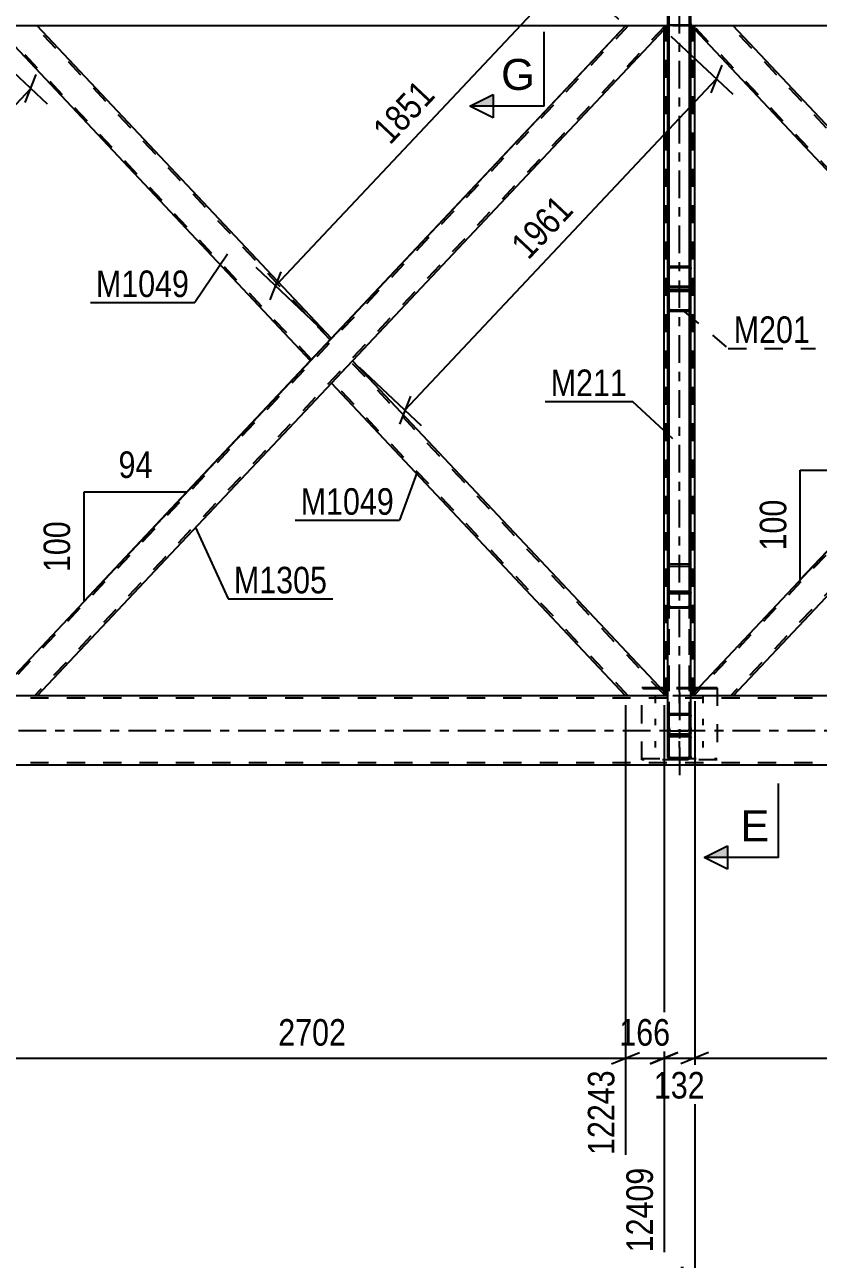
# Model space of a CAD drawing. Header units: millimetres. Extents: x -97 to 744, y -335 to 259.
# Drawn here: x 193.8 to 279.4, y -136.8 to -3.6 of the extents above; entities that cross this region are included whole.
import ezdxf

# ---------------------------------------------------------------- set-up
doc = ezdxf.new("R2010")
doc.units = ezdxf.units.MM
doc.linetypes.add('DXK_LINE_DOT2', pattern=[3.9198, 1.9599, -1.9599])
doc.linetypes.add('DXK_LINE_DOT3', pattern=[5.9187, 2.979, -0.9799, 0.9799, -0.9799])
doc.styles.add('Arial', font='ARIAL.TTF', dxfattribs={"height": 0.2})
doc.styles.add('Arial Narrow', font='ARIALN.TTF', dxfattribs={"height": 0.2})

# ---------------------------------------------------------------- blocks, each defined once
blk = doc.blocks.new('Part-761646924-1899 - 1692')
at = {"color": 7, "linetype": 'DXK_LINE_DOT2'}
for p, q in [((266.03, -3.75), (262.73, -3.75)), ((262.73, -4.16), (262.73, -3.75)), ((262.93, -76), (262.93, -3.75)), ((265.83, -76), (265.83, -3.75)), ((266.03, -4.16), (266.03, -3.75)), ((262.73, -76), (262.73, -75.59)), ((266.03, -76), (266.03, -75.59)), ((266.03, -76), (262.73, -76))]:
    blk.add_line(p, q, dxfattribs=at)
at = {"color": 2, "linetype": 'Continuous'}
for p, q in [((262.73, -75.59), (262.73, -4.16)), ((266.03, -75.59), (266.03, -4.16))]:
    blk.add_line(p, q, dxfattribs=at)
blk = doc.blocks.new('Part-761646924-1835 - 1692')
at = {"color": 7, "linetype": 'DXK_LINE_DOT2'}
for p, q in [((260.32, -82.9), (260.32, -75.13)), ((262.3, -75.13), (260.32, -75.13)), ((262.42, -75.27), (260.32, -75.27)), ((266.03, -75.13), (262.73, -75.13)), ((266.03, -75.27), (262.73, -75.27)), ((268.44, -75.27), (266.33, -75.27)), ((268.44, -75.13), (266.46, -75.13)), ((268.44, -75.13), (268.44, -82.9)), ((260.32, -82.76), (268.44, -82.76)), ((268.44, -82.9), (260.32, -82.9))]:
    blk.add_line(p, q, dxfattribs=at)
at = {"color": 2, "linetype": 'Continuous'}
for p, q in [((262.73, -75.13), (262.3, -75.13)), ((262.73, -75.27), (262.42, -75.27)), ((266.46, -75.13), (266.03, -75.13)), ((266.33, -75.27), (266.03, -75.27))]:
    blk.add_line(p, q, dxfattribs=at)
blk = doc.blocks.new('Part-761646924-1723 - 1692')
at = {"color": 7, "linetype": 'DXK_LINE_DOT2'}
for p, q in [((258.86, -3.75), (191.03, -75.88)), ((262.73, -3.87), (194.89, -76)), ((262.73, -3.75), (258.58, -3.75)), ((226.88, -37.47), (224.61, -39.87)), ((229.14, -39.87), (226.88, -42.28)), ((195.17, -76), (191.03, -76))]:
    blk.add_line(p, q, dxfattribs=at)
at = {"color": 2, "linetype": 'Continuous'}
for p, q in [((258.58, -3.75), (226.88, -37.47)), ((262.73, -4.16), (262.73, -3.75)), ((262.73, -4.16), (229.14, -39.87)), ((224.61, -39.87), (191.03, -75.59)), ((226.88, -42.28), (195.17, -76)), ((191.03, -76), (191.03, -75.59))]:
    blk.add_line(p, q, dxfattribs=at)
blk = doc.blocks.new('Part-761646924-1810 - 1692')
at = {"color": 7, "linetype": 'DXK_LINE_DOT2'}
for p, q in [((349.28, -76.25), (-47.5, -76.25)), ((265.63, -76), (263.13, -76)), ((349.28, -83.25), (-47.5, -83.25))]:
    blk.add_line(p, q, dxfattribs=at)
at = {"color": 2, "linetype": 'Continuous'}
for p, q in [((263.13, -76), (115.63, -76)), ((340.88, -76), (265.63, -76)), ((349.28, -83.5), (-47.5, -83.5))]:
    blk.add_line(p, q, dxfattribs=at)
at = {"color": 7, "linetype": 'DXK_LINE_DOT3'}
blk.add_line((-49.5, -79.75), (349.28, -79.75), dxfattribs=at)
blk = doc.blocks.new('Part-761646924-1754 - 1692')
at = {"color": 7, "linetype": 'DXK_LINE_DOT2'}
for p, q in [((263.32, 0.07), (263.43, 0.11)), ((263.43, 0.11), (265.33, 0.11)), ((265.33, 0.11), (265.45, 0.07)), ((263.13, -0.4), (263.15, -0.2)), ((263.13, -64.88), (263.13, -0.4)), ((263.29, -0.3), (263.28, -0.4)), ((263.28, -64.88), (263.28, -0.4)), ((263.43, -0.14), (263.37, -0.16)), ((263.43, -0.14), (265.33, -0.14)), ((265.39, -0.16), (265.33, -0.14)), ((265.48, -0.4), (265.47, -0.3)), ((265.48, -64.88), (265.48, -0.4)), ((265.61, -0.2), (265.63, -0.4)), ((265.63, -64.88), (265.63, -0.4)), ((263.13, -3.51), (263.15, -3.6)), ((263.15, -3.6), (263.15, -3.61)), ((263.22, -3.66), (263.15, -3.61)), ((263.32, -3.7), (263.22, -3.66)), ((263.29, -3.56), (263.28, -3.51)), ((263.29, -3.56), (263.33, -3.6)), ((263.43, -3.71), (263.32, -3.7)), ((263.33, -3.6), (263.37, -3.62)), ((263.37, -3.62), (263.43, -3.63)), ((263.43, -3.63), (265.33, -3.63)), ((265.33, -3.71), (263.43, -3.71)), ((265.33, -3.63), (265.39, -3.62)), ((265.45, -3.7), (265.33, -3.71)), ((265.39, -3.62), (265.44, -3.61)), ((265.44, -3.61), (265.47, -3.56)), ((265.54, -3.66), (265.45, -3.7)), ((265.47, -3.56), (265.48, -3.51)), ((265.61, -3.61), (265.54, -3.66)), ((265.63, -3.51), (265.61, -3.6)), ((265.61, -3.6), (265.61, -3.61)), ((263.15, -62.09), (263.13, -62.28)), ((263.28, -62.28), (263.29, -62.18)), ((263.43, -61.77), (263.32, -61.81)), ((263.37, -62.04), (263.43, -62.03)), ((263.43, -61.77), (265.33, -61.77)), ((263.43, -62.03), (265.33, -62.03)), ((265.45, -61.81), (265.33, -61.77)), ((265.33, -62.03), (265.39, -62.04)), ((265.47, -62.18), (265.48, -62.28)), ((265.63, -62.28), (265.61, -62.09)), ((263.28, -64.72), (263.13, -64.72)), ((263.13, -64.88), (263.15, -64.92)), ((263.15, -64.92), (263.22, -64.95)), ((263.22, -64.95), (263.32, -64.98)), ((263.29, -64.9), (263.28, -64.88)), ((263.33, -64.92), (263.29, -64.9)), ((263.32, -64.98), (263.43, -64.98)), ((263.37, -64.93), (263.33, -64.92)), ((263.43, -64.93), (263.37, -64.93)), ((263.43, -64.93), (265.33, -64.93)), ((263.43, -64.98), (265.33, -64.98)), ((265.39, -64.93), (265.33, -64.93)), ((265.33, -64.98), (265.45, -64.98)), ((265.44, -64.92), (265.39, -64.93)), ((265.47, -64.9), (265.44, -64.92)), ((265.45, -64.98), (265.54, -64.95)), ((265.48, -64.88), (265.47, -64.9)), ((265.48, -64.72), (265.63, -64.72)), ((265.54, -64.95), (265.61, -64.92)), ((265.61, -64.92), (265.63, -64.88))]:
    blk.add_line(p, q, dxfattribs=at)
for centre, radius, start, end in [((263.62, -0.29), 0.47, 129.6384, 169.4395), ((265.15, -0.29), 0.47, 10.5605, 50.3616), ((263.52, -0.34), 0.235, 129.6384, 169.4395), ((265.24, -0.34), 0.235, 10.5605, 50.3616), ((263.62, -62.17), 0.47, 129.6384, 169.4395), ((263.52, -62.23), 0.235, 129.6384, 169.4395), ((265.24, -62.23), 0.235, 10.5605, 50.3616), ((265.15, -62.17), 0.47, 10.5605, 50.3616)]:
    blk.add_arc(centre, radius, start, end, dxfattribs=at)
blk = doc.blocks.new('Part-761646924-1764 - 1692')
at = {"color": 2, "linetype": 'Continuous'}
for p, q in [((226.88, -42.28), (229.14, -39.87)), ((229.14, -39.87), (262.73, -75.59)), ((258.58, -76), (226.88, -42.28)), ((262.73, -75.59), (262.73, -76))]:
    blk.add_line(p, q, dxfattribs=at)
at = {"color": 7, "linetype": 'DXK_LINE_DOT2'}
for p, q in [((262.73, -75.88), (229, -40.02)), ((227.01, -42.14), (227.02, -42.13)), ((258.86, -76), (227.01, -42.14)), ((262.73, -76), (258.58, -76))]:
    blk.add_line(p, q, dxfattribs=at)
blk = doc.blocks.new('Part-761646924-1778 - 1692')
at = {"color": 7, "linetype": 'DXK_LINE_DOT3'}
blk.add_line((264.38, -75.66), (264.38, -84.91), dxfattribs=at)
at = {"color": 7, "linetype": 'DXK_LINE_DOT2'}
for p, q in [((263.13, -78.19), (263.15, -78.08)), ((263.13, -82.5), (263.13, -78.19)), ((263.15, -78.08), (263.22, -77.99)), ((263.22, -77.99), (263.32, -77.93)), ((263.29, -78.14), (263.28, -78.19)), ((263.28, -82.5), (263.28, -78.19)), ((263.33, -78.09), (263.29, -78.14)), ((263.32, -77.93), (263.43, -77.91)), ((263.37, -78.06), (263.33, -78.09)), ((263.43, -78.05), (263.37, -78.06)), ((263.43, -77.91), (265.33, -77.91)), ((263.43, -78.05), (265.33, -78.05)), ((265.33, -77.91), (265.45, -77.93)), ((265.39, -78.06), (265.33, -78.05)), ((265.44, -78.09), (265.39, -78.06)), ((265.47, -78.14), (265.44, -78.09)), ((265.45, -77.93), (265.54, -77.99)), ((265.48, -78.19), (265.47, -78.14)), ((265.48, -82.5), (265.48, -78.19)), ((265.54, -77.99), (265.61, -78.08)), ((265.61, -78.08), (265.63, -78.19)), ((265.63, -82.5), (265.63, -78.19)), ((263.15, -80.08), (263.13, -79.98)), ((263.15, -80.36), (263.13, -80.48)), ((263.22, -80.18), (263.15, -80.08)), ((263.32, -80.24), (263.22, -80.18)), ((263.28, -79.98), (263.29, -80.03)), ((263.28, -80.48), (263.29, -80.42)), ((263.29, -80.03), (263.33, -80.08)), ((263.29, -80.42), (263.33, -80.37)), ((263.43, -80.16), (263.32, -80.19)), ((263.43, -80.26), (263.32, -80.24)), ((263.33, -80.08), (263.37, -80.11)), ((263.33, -80.37), (263.37, -80.33)), ((263.37, -80.11), (263.43, -80.12)), ((263.37, -80.33), (263.43, -80.32)), ((263.43, -80.12), (265.33, -80.12)), ((263.43, -80.16), (265.33, -80.16)), ((263.43, -80.26), (265.33, -80.26)), ((263.43, -80.32), (265.33, -80.32)), ((265.33, -80.12), (265.39, -80.11)), ((265.45, -80.19), (265.33, -80.16)), ((265.45, -80.24), (265.33, -80.26)), ((265.33, -80.32), (265.39, -80.33)), ((265.39, -80.11), (265.44, -80.08)), ((265.39, -80.33), (265.44, -80.37)), ((265.44, -80.08), (265.47, -80.03)), ((265.44, -80.37), (265.47, -80.42)), ((265.54, -80.18), (265.45, -80.24)), ((265.47, -80.03), (265.48, -79.98)), ((265.47, -80.42), (265.48, -80.48)), ((265.61, -80.08), (265.54, -80.18)), ((265.63, -79.98), (265.61, -80.08)), ((265.63, -80.48), (265.61, -80.36)), ((263.13, -82.5), (263.15, -82.63)), ((263.29, -82.56), (263.28, -82.5)), ((265.48, -82.5), (265.47, -82.56)), ((265.61, -82.63), (265.63, -82.5)), ((263.33, -82.62), (263.29, -82.56)), ((263.32, -82.8), (263.43, -82.82)), ((263.37, -82.65), (263.33, -82.62)), ((263.43, -82.66), (263.37, -82.65)), ((263.43, -82.66), (265.33, -82.66)), ((263.43, -82.82), (265.33, -82.82)), ((265.39, -82.65), (265.33, -82.66)), ((265.33, -82.82), (265.45, -82.8)), ((265.44, -82.62), (265.39, -82.65)), ((265.47, -82.56), (265.44, -82.62))]:
    blk.add_line(p, q, dxfattribs=at)
for centre, start, end in [((263.44, -80.47), 114.32, 159.2417), ((265.32, -80.47), 20.7583, 65.68), ((263.44, -82.52), 200.7583, 245.68), ((265.32, -82.52), 294.32, 339.2417)]:
    blk.add_arc(centre, 0.31, start, end, dxfattribs=at)
blk = doc.blocks.new('Part-761646924-1795 - 1692')
at = {"color": 2, "linetype": 'Continuous'}
for p, q in [((263.13, -3.75), (115.63, -3.75)), ((340.88, -3.75), (265.63, -3.75))]:
    blk.add_line(p, q, dxfattribs=at)
at = {"color": 7, "linetype": 'DXK_LINE_DOT2'}
blk.add_line((265.63, -3.75), (263.13, -3.75), dxfattribs=at)
blk = doc.blocks.new('Part-761646924-1930 - 1692')
at = {"color": 7, "linetype": 'DXK_LINE_DOT2'}
for p, q in [((333.86, -3.75), (266.03, -75.88)), ((337.73, -3.87), (269.89, -76)), ((337.73, -3.75), (333.58, -3.75)), ((301.88, -37.47), (299.61, -39.87)), ((304.14, -39.87), (301.88, -42.28)), ((270.17, -76), (266.03, -76))]:
    blk.add_line(p, q, dxfattribs=at)
at = {"color": 2, "linetype": 'Continuous'}
for p, q in [((333.58, -3.75), (301.88, -37.47)), ((337.73, -4.16), (337.73, -3.75)), ((337.73, -4.16), (304.14, -39.87)), ((299.61, -39.87), (266.03, -75.59)), ((301.88, -42.28), (270.17, -76)), ((266.03, -76), (266.03, -75.59))]:
    blk.add_line(p, q, dxfattribs=at)
blk = doc.blocks.new('Part-761646924-1894 - 1692')
at = {"color": 7, "linetype": 'DXK_LINE_DOT3'}
blk.add_line((264.38, -75.61), (264.38, 28.19), dxfattribs=at)
at = {"color": 2, "linetype": 'Continuous'}
for p, q in [((263.13, 19.52), (263.15, 19.68)), ((263.13, -66.29), (263.13, 19.52)), ((263.15, 19.68), (263.22, 19.82)), ((263.22, 19.82), (263.32, 19.91)), ((263.32, 19.91), (263.43, 19.94)), ((263.43, 19.94), (265.33, 19.94)), ((265.33, 19.94), (265.45, 19.91)), ((265.45, 19.91), (265.54, 19.82)), ((265.54, 19.82), (265.61, 19.68)), ((265.61, 19.68), (265.63, 19.52)), ((265.63, -66.29), (265.63, 19.52)), ((263.15, -66.37), (263.13, -66.29)), ((263.22, -66.44), (263.15, -66.37)), ((263.32, -66.49), (263.22, -66.44)), ((263.43, -66.51), (263.32, -66.49)), ((263.43, -66.51), (265.33, -66.51)), ((265.45, -66.49), (265.33, -66.51)), ((265.54, -66.44), (265.45, -66.49)), ((265.61, -66.37), (265.54, -66.44)), ((265.63, -66.29), (265.61, -66.37))]:
    blk.add_line(p, q, dxfattribs=at)
at = {"color": 7, "linetype": 'DXK_LINE_DOT2'}
for p, q in [((263.29, 19.6), (263.28, 19.52)), ((263.28, -66.29), (263.28, 19.52)), ((263.33, 19.67), (263.29, 19.6)), ((263.37, 19.72), (263.33, 19.67)), ((263.43, 19.73), (263.37, 19.72)), ((263.43, 19.73), (265.33, 19.73)), ((265.39, 19.72), (265.33, 19.73)), ((265.44, 19.67), (265.39, 19.72)), ((265.47, 19.6), (265.44, 19.67)), ((265.48, 19.52), (265.47, 19.6)), ((265.48, -66.29), (265.48, 19.52)), ((263.15, 16.7), (263.13, 16.86)), ((263.22, 16.56), (263.15, 16.7)), ((263.32, 16.47), (263.22, 16.56)), ((263.29, 16.78), (263.28, 16.86)), ((263.32, 16.73), (263.29, 16.78)), ((263.33, 16.71), (263.32, 16.73)), ((263.43, 16.44), (263.32, 16.47)), ((263.33, 16.71), (263.37, 16.66)), ((263.37, 16.66), (263.43, 16.65)), ((263.43, 16.65), (265.33, 16.65)), ((263.43, 16.44), (265.33, 16.44)), ((265.33, 16.65), (265.39, 16.66)), ((265.45, 16.47), (265.33, 16.44)), ((265.39, 16.66), (265.44, 16.71)), ((265.44, 16.71), (265.45, 16.73)), ((265.45, 16.73), (265.47, 16.78)), ((265.54, 16.56), (265.45, 16.47)), ((265.47, 16.78), (265.48, 16.86)), ((265.61, 16.7), (265.54, 16.56)), ((265.63, 16.86), (265.61, 16.7)), ((263.13, -64.94), (263.15, -64.86)), ((263.15, -64.86), (263.22, -64.79)), ((263.22, -64.79), (263.32, -64.74)), ((263.29, -64.9), (263.28, -64.94)), ((263.33, -64.86), (263.29, -64.9)), ((263.32, -64.74), (263.43, -64.72)), ((263.37, -64.84), (263.33, -64.86)), ((263.43, -64.83), (263.37, -64.84)), ((263.43, -64.72), (265.33, -64.72)), ((263.43, -64.83), (265.33, -64.83)), ((265.33, -64.72), (265.45, -64.74)), ((265.39, -64.84), (265.33, -64.83)), ((265.44, -64.86), (265.39, -64.84)), ((265.47, -64.9), (265.44, -64.86)), ((265.45, -64.74), (265.54, -64.79)), ((265.48, -64.94), (265.47, -64.9)), ((265.54, -64.79), (265.61, -64.86)), ((265.61, -64.86), (265.63, -64.94)), ((263.28, -66.29), (263.29, -66.33)), ((263.29, -66.33), (263.33, -66.37)), ((263.33, -66.37), (263.37, -66.39)), ((263.37, -66.39), (263.43, -66.4)), ((263.43, -66.4), (265.33, -66.4)), ((265.33, -66.4), (265.39, -66.39)), ((265.39, -66.39), (265.44, -66.37)), ((265.44, -66.37), (265.47, -66.33)), ((265.47, -66.33), (265.48, -66.29))]:
    blk.add_line(p, q, dxfattribs=at)
blk = doc.blocks.new('Part-761646924-1935 - 1692')
at = {"color": 2, "linetype": 'Continuous'}
for p, q in [((266.03, -4.16), (266.03, -3.75)), ((301.88, -37.47), (270.17, -3.75)), ((299.61, -39.87), (266.03, -4.16)), ((301.6, -37.76), (299.61, -39.87)), ((301.88, -37.47), (301.6, -37.76))]:
    blk.add_line(p, q, dxfattribs=at)
at = {"color": 7, "linetype": 'DXK_LINE_DOT2'}
for p, q in [((270.17, -3.75), (266.03, -3.75)), ((299.75, -39.73), (266.03, -3.87)), ((301.74, -37.61), (269.89, -3.75)), ((299.75, -39.73), (299.76, -39.72))]:
    blk.add_line(p, q, dxfattribs=at)
blk = doc.blocks.new('Part-761646924-1940 - 1692')
at = {"color": 2, "linetype": 'Continuous'}
for p, q in [((191.03, -4.16), (191.03, -3.75)), ((226.88, -37.47), (195.17, -3.75)), ((224.61, -39.87), (191.03, -4.16)), ((226.6, -37.76), (224.61, -39.87)), ((226.88, -37.47), (226.6, -37.76))]:
    blk.add_line(p, q, dxfattribs=at)
at = {"color": 7, "linetype": 'DXK_LINE_DOT2'}
for p, q in [((195.17, -3.75), (191.03, -3.75)), ((224.75, -39.73), (191.03, -3.87)), ((226.74, -37.61), (194.89, -3.75)), ((224.75, -39.73), (224.76, -39.72))]:
    blk.add_line(p, q, dxfattribs=at)
blk = doc.blocks.new('Part-761646924-1961 - 1692')
at = {"color": 7, "linetype": 'DXK_LINE_DOT2'}
for p, q in [((263.15, -64.86), (263.13, -64.94)), ((263.13, -66.29), (263.13, -64.94)), ((263.22, -64.79), (263.15, -64.86)), ((263.32, -64.74), (263.22, -64.79)), ((263.28, -64.94), (263.29, -64.9)), ((263.28, -82.55), (263.28, -64.94)), ((263.29, -64.9), (263.33, -64.86)), ((263.43, -64.72), (263.32, -64.74)), ((263.33, -64.86), (263.37, -64.84)), ((263.37, -64.84), (263.43, -64.83)), ((263.43, -64.72), (265.33, -64.72)), ((263.43, -64.83), (265.33, -64.83)), ((265.45, -64.74), (265.33, -64.72)), ((265.33, -64.83), (265.39, -64.84)), ((265.39, -64.84), (265.44, -64.86)), ((265.44, -64.86), (265.47, -64.9)), ((265.54, -64.79), (265.45, -64.74)), ((265.47, -64.9), (265.48, -64.94)), ((265.48, -82.55), (265.48, -64.94)), ((265.61, -64.86), (265.54, -64.79)), ((265.63, -64.94), (265.61, -64.86)), ((265.63, -66.29), (265.63, -64.94)), ((263.29, -66.33), (263.28, -66.29)), ((263.32, -66.36), (263.29, -66.33)), ((263.33, -66.37), (263.32, -66.36)), ((263.37, -66.39), (263.33, -66.37)), ((263.43, -66.4), (263.37, -66.39)), ((263.43, -66.4), (265.33, -66.4)), ((265.39, -66.39), (265.33, -66.4)), ((265.44, -66.37), (265.39, -66.39)), ((265.44, -66.37), (265.45, -66.36)), ((265.45, -66.36), (265.47, -66.33)), ((265.47, -66.33), (265.48, -66.29)), ((263.13, -80.54), (263.15, -80.42)), ((263.29, -80.48), (263.28, -80.54)), ((263.33, -80.43), (263.29, -80.48)), ((263.32, -80.25), (263.43, -80.23)), ((263.37, -80.4), (263.33, -80.43)), ((263.43, -80.38), (263.37, -80.4)), ((263.43, -80.23), (265.33, -80.23)), ((263.43, -80.38), (265.33, -80.38)), ((265.33, -80.23), (265.45, -80.25)), ((265.39, -80.4), (265.33, -80.38)), ((265.44, -80.43), (265.39, -80.4)), ((265.47, -80.48), (265.44, -80.43)), ((265.48, -80.54), (265.47, -80.48)), ((265.61, -80.42), (265.63, -80.54)), ((263.28, -82.55), (263.29, -82.61)), ((265.47, -82.61), (265.48, -82.55)), ((263.29, -82.61), (263.33, -82.67)), ((263.33, -82.67), (263.37, -82.7)), ((263.37, -82.7), (263.43, -82.71)), ((263.43, -82.71), (265.33, -82.71)), ((265.33, -82.71), (265.39, -82.7)), ((265.39, -82.7), (265.44, -82.67)), ((265.44, -82.67), (265.47, -82.61))]:
    blk.add_line(p, q, dxfattribs=at)
at = {"color": 2, "linetype": 'Continuous'}
for p, q in [((263.13, -82.55), (263.13, -66.29)), ((263.13, -66.29), (263.15, -66.37)), ((263.15, -66.37), (263.22, -66.44)), ((263.22, -66.44), (263.32, -66.49)), ((263.32, -66.49), (263.43, -66.51)), ((263.43, -66.51), (265.33, -66.51)), ((265.33, -66.51), (265.45, -66.49)), ((265.45, -66.49), (265.54, -66.44)), ((265.54, -66.44), (265.61, -66.37)), ((265.61, -66.37), (265.63, -66.29)), ((265.63, -82.55), (265.63, -66.29)), ((263.15, -82.67), (263.13, -82.55)), ((265.63, -82.55), (265.61, -82.67)), ((263.43, -82.87), (263.32, -82.85)), ((263.43, -82.87), (265.33, -82.87)), ((265.45, -82.85), (265.33, -82.87))]:
    blk.add_line(p, q, dxfattribs=at)
at = {"color": 7, "linetype": 'DXK_LINE_DOT2'}
for centre, start, end in [((263.44, -80.53), 114.1375, 159.0739), ((265.32, -80.53), 20.9261, 65.8625)]:
    blk.add_arc(centre, 0.309, start, end, dxfattribs=at)
at = {"color": 2, "linetype": 'Continuous'}
for centre, start, end in [((263.44, -82.56), 200.9261, 245.8625), ((265.32, -82.56), 294.1375, 339.0739)]:
    blk.add_arc(centre, 0.309, start, end, dxfattribs=at)
blk = doc.blocks.new('Bolt-761646924-2159 - 1692')
at = {"color": 1, "linetype": 'DXK_LINE_DOT2'}
for p, q in [((261.82, -76.79), (261.82, -76.08)), ((264.38, -76.79), (264.38, -76.08)), ((266.94, -76.79), (266.94, -76.08)), ((261.82, -79.19), (261.82, -78.48)), ((266.94, -79.19), (266.94, -78.48)), ((261.82, -81.6), (261.82, -80.89)), ((264.38, -81.6), (264.38, -80.89)), ((266.94, -81.6), (266.94, -80.89))]:
    blk.add_line(p, q, dxfattribs=at)
blk = doc.blocks.new('Part-761646924-2160 - 1692')
at = {"color": 7, "linetype": 'DXK_LINE_DOT2'}
for p, q in [((263.13, -31.7), (263.13, 16.44)), ((263.28, 16.44), (263.13, 16.44)), ((263.15, 16.11), (263.13, 16.17)), ((263.22, 16.07), (263.15, 16.11)), ((263.32, 16.04), (263.22, 16.07)), ((263.28, -31.7), (263.28, 16.44)), ((263.28, 16.17), (263.29, 16.14)), ((263.29, 16.14), (263.33, 16.12)), ((263.43, 16.03), (263.32, 16.04)), ((263.33, 16.12), (263.37, 16.1)), ((263.37, 16.1), (263.43, 16.1)), ((263.43, 16.1), (265.33, 16.1)), ((263.43, 16.03), (265.33, 16.03)), ((265.33, 16.1), (265.39, 16.1)), ((265.45, 16.04), (265.33, 16.03)), ((265.39, 16.1), (265.44, 16.12)), ((265.44, 16.12), (265.47, 16.14)), ((265.54, 16.07), (265.45, 16.04)), ((265.47, 16.14), (265.48, 16.17)), ((265.48, -31.7), (265.48, 16.44)), ((265.48, 16.44), (265.63, 16.44)), ((265.61, 16.11), (265.54, 16.07)), ((265.63, 16.17), (265.61, 16.11)), ((265.63, -31.7), (265.63, 16.44)), ((263.13, 13.43), (263.15, 13.17)), ((263.29, 13.3), (263.28, 13.43)), ((265.48, 13.43), (265.47, 13.3)), ((265.61, 13.17), (265.63, 13.43)), ((263.32, 12.8), (263.43, 12.74)), ((263.43, 13.09), (263.37, 13.11)), ((263.43, 13.09), (265.33, 13.09)), ((263.43, 12.74), (265.33, 12.74)), ((265.39, 13.11), (265.33, 13.09)), ((265.33, 12.74), (265.45, 12.8)), ((263.13, -29.95), (263.15, -29.85)), ((263.15, -29.85), (263.22, -29.76)), ((263.22, -29.76), (263.32, -29.7)), ((263.29, -29.9), (263.28, -29.95)), ((263.33, -29.86), (263.29, -29.9)), ((263.32, -29.7), (263.43, -29.68)), ((263.37, -29.83), (263.33, -29.86)), ((263.43, -29.82), (263.37, -29.83)), ((263.43, -29.68), (265.33, -29.68)), ((263.43, -29.82), (265.33, -29.82)), ((265.33, -29.68), (265.45, -29.7)), ((265.39, -29.83), (265.33, -29.82)), ((265.44, -29.86), (265.39, -29.83)), ((265.47, -29.9), (265.44, -29.86)), ((265.45, -29.7), (265.54, -29.76)), ((265.48, -29.95), (265.47, -29.9)), ((265.54, -29.76), (265.61, -29.85)), ((265.61, -29.85), (265.63, -29.95)), ((263.15, -31.8), (263.13, -31.7)), ((263.22, -31.89), (263.15, -31.8)), ((263.32, -31.95), (263.22, -31.89)), ((263.28, -31.7), (263.29, -31.75)), ((263.29, -31.75), (263.33, -31.79)), ((263.43, -31.97), (263.32, -31.95)), ((263.33, -31.79), (263.37, -31.82)), ((263.37, -31.82), (263.43, -31.83)), ((263.43, -31.83), (265.33, -31.83)), ((265.33, -31.83), (265.39, -31.82)), ((265.45, -31.95), (265.33, -31.97)), ((265.39, -31.82), (265.44, -31.79)), ((265.44, -31.79), (265.47, -31.75)), ((265.54, -31.89), (265.45, -31.95)), ((265.47, -31.75), (265.48, -31.7)), ((265.61, -31.8), (265.54, -31.89)), ((265.63, -31.7), (265.61, -31.8)), ((263.43, -31.97), (265.33, -31.97))]:
    blk.add_line(p, q, dxfattribs=at)
for centre, radius, start, end in [((263.85, 13.25), 0.699, 186.6768, 220.4485), ((263.64, 13.34), 0.35, 186.6768, 220.4485), ((265.12, 13.34), 0.35, 319.5515, 353.3232), ((264.91, 13.25), 0.699, 319.5515, 353.3232)]:
    blk.add_arc(centre, radius, start, end, dxfattribs=at)
blk = doc.blocks.new('Part-761646924-2180 - 1692')
at = {"color": 7, "linetype": 'DXK_LINE_DOT2'}
for p, q in [((263.15, -32.4), (263.13, -32.5)), ((263.13, -79.42), (263.13, -32.5)), ((263.22, -32.31), (263.15, -32.4)), ((263.32, -32.25), (263.22, -32.31)), ((263.28, -32.5), (263.29, -32.45)), ((263.28, -79.42), (263.28, -32.5)), ((263.29, -32.45), (263.33, -32.41)), ((263.43, -32.23), (263.32, -32.25)), ((263.33, -32.41), (263.37, -32.38)), ((263.37, -32.38), (263.43, -32.37)), ((263.43, -32.23), (265.33, -32.23)), ((263.43, -32.37), (265.33, -32.37)), ((265.45, -32.25), (265.33, -32.23)), ((265.33, -32.37), (265.39, -32.38)), ((265.39, -32.38), (265.44, -32.41)), ((265.44, -32.41), (265.47, -32.45)), ((265.54, -32.31), (265.45, -32.25)), ((265.47, -32.45), (265.48, -32.5)), ((265.48, -79.42), (265.48, -32.5)), ((265.61, -32.4), (265.54, -32.31)), ((265.63, -32.5), (265.61, -32.4)), ((265.63, -79.42), (265.63, -32.5)), ((263.13, -34.25), (263.15, -34.35)), ((263.15, -34.35), (263.22, -34.44)), ((263.22, -34.44), (263.32, -34.5)), ((263.29, -34.3), (263.28, -34.25)), ((263.33, -34.34), (263.29, -34.3)), ((263.32, -34.5), (263.43, -34.52)), ((263.37, -34.37), (263.33, -34.34)), ((263.43, -34.38), (263.37, -34.37)), ((263.43, -34.38), (265.33, -34.38)), ((263.43, -34.52), (265.33, -34.52)), ((265.39, -34.37), (265.33, -34.38)), ((265.33, -34.52), (265.45, -34.5)), ((265.44, -34.34), (265.39, -34.37)), ((265.47, -34.3), (265.44, -34.34)), ((265.45, -34.5), (265.54, -34.44)), ((265.48, -34.25), (265.47, -34.3)), ((265.54, -34.44), (265.61, -34.35)), ((265.61, -34.35), (265.63, -34.25)), ((263.13, -76.01), (263.14, -76)), ((265.62, -76), (263.14, -76)), ((263.28, -76.01), (263.29, -76)), ((265.48, -76.01), (265.47, -76)), ((265.63, -76.01), (265.62, -76)), ((263.15, -79.69), (263.13, -79.42)), ((263.28, -79.42), (263.29, -79.55)), ((263.37, -79.74), (263.43, -79.77)), ((263.43, -79.77), (265.33, -79.77)), ((265.33, -79.77), (265.39, -79.74)), ((265.47, -79.55), (265.48, -79.42)), ((265.63, -79.42), (265.61, -79.69)), ((263.37, -80.08), (263.32, -80.06)), ((263.43, -80.11), (263.37, -80.08)), ((263.43, -80.11), (265.33, -80.11)), ((265.44, -80.06), (265.33, -80.11)), ((265.45, -80.06), (265.44, -80.06))]:
    blk.add_line(p, q, dxfattribs=at)
for centre, radius, start, end in [((263.85, -79.61), 0.699, 186.6768, 220.4485), ((263.64, -79.51), 0.35, 186.6768, 220.4485), ((265.12, -79.51), 0.35, 319.5515, 353.3232), ((264.91, -79.61), 0.699, 319.5515, 353.3232)]:
    blk.add_arc(centre, radius, start, end, dxfattribs=at)
blk = doc.blocks.new('AngleDimension-761646924-2539 - 1692')
at = {"color": 7, "linetype": 'Continuous'}
for p, q in [((332.9, -4.48), (288.51, -51.68)), ((277.41, -51.68), (288.51, -51.68)), ((277.41, -63.48), (288.51, -51.68)), ((277.41, -63.48), (277.41, -51.68))]:
    blk.add_line(p, q, dxfattribs=at)
at = {"color": 0}
for points in [[(285.39, -50.78), (285.39, -46.58), (280.53, -46.58), (280.53, -50.78)], [(276.51, -54.24), (272.31, -54.24), (272.31, -60.93), (276.51, -60.93)]]:
    blk.add_wipeout(points, dxfattribs=at)
at = {"color": 3, "style": 'Arial Narrow'}
blk.add_text('94', height=2.863, dxfattribs=at).set_placement((281.13, -50.18))
blk.add_text('100', height=2.863, rotation=90.0002, dxfattribs=at).set_placement((275.91, -60.33))
blk = doc.blocks.new('AngleDimension-761646924-2543 - 1692')
at = {"color": 7, "linetype": 'Continuous'}
for p, q in [((257.9, -4.48), (211.31, -54.01)), ((200.22, -54.01), (211.31, -54.01)), ((200.22, -65.81), (211.31, -54.01)), ((200.22, -65.81), (200.22, -54.01))]:
    blk.add_line(p, q, dxfattribs=at)
at = {"color": 0}
for points in [[(208.19, -53.11), (208.19, -48.91), (203.34, -48.91), (203.34, -53.11)], [(199.32, -56.57), (195.12, -56.57), (195.12, -63.26), (199.32, -63.26)]]:
    blk.add_wipeout(points, dxfattribs=at)
at = {"color": 3, "style": 'Arial Narrow'}
blk.add_text('94', height=2.863, dxfattribs=at).set_placement((203.94, -52.51))
blk.add_text('100', height=2.863, rotation=90.0002, dxfattribs=at).set_placement((198.72, -62.66))
blk = doc.blocks.new('StraightDimension-761646924-2616 - 1692')
at = {"color": 7, "linetype": 'Continuous'}
for p, q in [((266.03, -76.59), (266.03, -146.53)), ((333.58, -77), (333.58, -125.53)), ((267.53, -114.49), (264.53, -115.69)), ((332.08, -115.69), (335.08, -114.49)), ((266.03, -115.09), (333.58, -115.09))]:
    blk.add_line(p, q, dxfattribs=at)
at = {"color": 0}
blk.add_wipeout([(304.06, -114.34), (304.06, -110.14), (295.55, -110.14), (295.55, -114.34)], dxfattribs=at)
at = {"color": 3, "style": 'Arial Narrow'}
blk.add_text('2702', height=2.863, dxfattribs=at).set_placement((296.15, -113.74))
at = {"color": 0, "linetype": 'Continuous'}
blk.add_wipeout([(332.98, -115.79), (328.78, -115.79), (328.78, -126.13), (332.98, -126.13)], dxfattribs=at)
at = {"color": 3, "linetype": 'Continuous', "style": 'Arial Narrow'}
blk.add_text('15243', height=2.863, rotation=90.0002, dxfattribs=at).set_placement((332.38, -125.53))
blk = doc.blocks.new('StraightDimension-761646924-2639 - 1692')
at = {"color": 7, "linetype": 'Continuous'}
for p, q in [((262.73, -77), (262.73, -136.03)), ((266.03, -76.59), (266.03, -146.53)), ((261.23, -115.69), (264.23, -114.49)), ((267.53, -114.49), (264.53, -115.69)), ((262.73, -115.09), (266.03, -115.09))]:
    blk.add_line(p, q, dxfattribs=at)
at = {"color": 0}
blk.add_wipeout([(267.72, -120.04), (267.72, -115.84), (261.03, -115.84), (261.03, -120.04)], dxfattribs=at)
at = {"color": 0, "linetype": 'Continuous'}
blk.add_wipeout([(265.43, -136.79), (261.23, -136.79), (261.23, -147.13), (265.43, -147.13)], dxfattribs=at)
at = {"color": 3, "style": 'Arial Narrow'}
blk.add_text('132', height=2.863, dxfattribs=at).set_placement((261.63, -119.44))
at = {"color": 3, "linetype": 'Continuous', "style": 'Arial Narrow'}
blk.add_text('12541', height=2.863, rotation=90.0002, dxfattribs=at).set_placement((264.83, -146.53))
blk = doc.blocks.new('StraightDimension-761646924-2655 - 1692')
at = {"color": 7, "linetype": 'Continuous'}
for p, q in [((258.58, -77), (258.58, -125.53)), ((262.73, -77), (262.73, -136.03)), ((257.08, -115.69), (260.08, -114.49)), ((264.23, -114.49), (261.23, -115.69)), ((258.58, -115.09), (262.73, -115.09))]:
    blk.add_line(p, q, dxfattribs=at)
at = {"color": 0}
blk.add_wipeout([(264, -114.34), (264, -110.14), (257.31, -110.14), (257.31, -114.34)], dxfattribs=at)
at = {"color": 0, "linetype": 'Continuous'}
blk.add_wipeout([(262.13, -126.29), (257.93, -126.29), (257.93, -136.63), (262.13, -136.63)], dxfattribs=at)
at = {"color": 3, "style": 'Arial Narrow'}
blk.add_text('166', height=2.863, dxfattribs=at).set_placement((257.91, -113.74))
at = {"color": 3, "linetype": 'Continuous', "style": 'Arial Narrow'}
blk.add_text('12409', height=2.863, rotation=90.0002, dxfattribs=at).set_placement((261.53, -136.03))
blk = doc.blocks.new('StraightDimension-761646924-2675 - 1692')
at = {"color": 7, "linetype": 'Continuous'}
for p, q in [((191.03, -76.59), (191.03, -141.1)), ((258.58, -77), (258.58, -125.53)), ((192.53, -114.49), (189.53, -115.69)), ((257.08, -115.69), (260.08, -114.49)), ((191.03, -115.09), (258.58, -115.09))]:
    blk.add_line(p, q, dxfattribs=at)
at = {"color": 0}
blk.add_wipeout([(229.06, -114.34), (229.06, -110.14), (220.55, -110.14), (220.55, -114.34)], dxfattribs=at)
at = {"color": 3, "style": 'Arial Narrow'}
blk.add_text('2702', height=2.863, dxfattribs=at).set_placement((221.15, -113.74))
at = {"color": 0, "linetype": 'Continuous'}
blk.add_wipeout([(257.98, -115.79), (253.78, -115.79), (253.78, -126.13), (257.98, -126.13)], dxfattribs=at)
at = {"color": 3, "linetype": 'Continuous', "style": 'Arial Narrow'}
blk.add_text('12243', height=2.863, rotation=90.0002, dxfattribs=at).set_placement((257.38, -125.53))
blk = doc.blocks.new('StraightDimension-761646924-2977 - 1692')
at = {"color": 7, "linetype": 'Continuous'}
for p, q in [((257.86, -3.06), (250.47, 3.88)), ((251.95, 0.43), (253.14, 3.43)), ((220.84, -31.79), (252.54, 1.93)), ((226.15, -36.78), (218.76, -29.83)), ((221.43, -30.28), (220.25, -33.29))]:
    blk.add_line(p, q, dxfattribs=at)
at = {"color": 0}
blk.add_wipeout([(239.06, -11.31), (236, -8.44), (230.17, -14.64), (233.23, -17.52)], dxfattribs=at)
at = {"color": 3, "style": 'Arial Narrow'}
blk.add_text('1851', height=2.863, rotation=46.7591, dxfattribs=at).set_placement((233.2, -16.67))
blk = doc.blocks.new('StraightDimension-761646924-3002 - 1692')
at = {"color": 7, "linetype": 'Continuous'}
for p, q in [((263.45, -4.85), (270.13, -11.13)), ((267.79, -10.99), (268.98, -7.98)), ((234.8, -45.2), (268.38, -9.48)), ((229.87, -40.56), (236.55, -46.84)), ((235.39, -43.69), (234.21, -46.7))]:
    blk.add_line(p, q, dxfattribs=at)
at = {"color": 0}
blk.add_wipeout([(253.96, -23.73), (250.9, -20.85), (245.07, -27.05), (248.13, -29.93)], dxfattribs=at)
at = {"color": 3, "style": 'Arial Narrow'}
blk.add_text('1961', height=2.863, rotation=46.7591, dxfattribs=at).set_placement((248.1, -29.08))
blk = doc.blocks.new('StraightDimension-761646924-3042 - 1692')
at = {"color": 7, "linetype": 'Continuous'}
for p, q in [((188.45, -4.85), (196.23, -12.16)), ((193.89, -12.02), (195.07, -9.01)), ((160.89, -46.23), (194.48, -10.51)), ((154.87, -40.56), (162.64, -47.87)), ((161.48, -44.72), (160.3, -47.73))]:
    blk.add_line(p, q, dxfattribs=at)
at = {"color": 0}
blk.add_wipeout([(180.06, -24.76), (177, -21.88), (171.17, -28.08), (174.22, -30.96)], dxfattribs=at)
at = {"color": 3, "style": 'Arial Narrow'}
blk.add_text('1961', height=2.863, rotation=46.7591, dxfattribs=at).set_placement((174.2, -30.11))
blk = doc.blocks.new('SectionMark-761646924-3429 - 1692')
at = {"linetype": 'Continuous'}
for points in [[(269.57, 36.67), (269.57, 35.42), (267.07, 36.67)], [(269.57, -92.2), (269.57, -93.45), (267.07, -93.45)]]:
    blk.add_hatch(color=6, dxfattribs=at).paths.add_polyline_path(points)
at = {"color": 6, "linetype": 'Continuous'}
for p, q in [((267.07, 36.67), (269.57, 37.92)), ((269.57, 35.42), (269.57, 37.92)), ((275.07, 36.67), (267.07, 36.67)), ((267.07, 36.67), (269.57, 35.42)), ((275.07, 36.67), (275.07, 28.67)), ((275.07, -93.45), (275.07, -85.45)), ((267.07, -93.45), (269.57, -92.2)), ((269.57, -92.2), (269.57, -94.7)), ((275.07, -93.45), (267.07, -93.45)), ((269.57, -94.7), (267.07, -93.45))]:
    blk.add_line(p, q, dxfattribs=at)
at = {"color": 0, "linetype": 'Continuous'}
for points in [[(274.07, 31.42), (274.07, 34.92), (270.96, 34.92), (270.96, 31.42)], [(274.07, -91.7), (274.07, -88.2), (270.96, -88.2), (270.96, -91.7)]]:
    blk.add_wipeout(points, dxfattribs=at)
at = {"color": 3, "linetype": 'Continuous', "style": 'Arial'}
for p in [(270.96, 31.42), (270.96, -91.7)]:
    blk.add_text('E', height=3.34, dxfattribs=at).set_placement(p)
blk = doc.blocks.new('Mark-761646924-1719 - 1692')
at = {"color": 0}
blk.add_wipeout([(226.43, -64.96), (226.43, -61.96), (216.37, -61.96), (216.37, -64.96)], dxfattribs=at)
blk.add_wipeout([(226.43, -64.96), (226.43, -61.96), (216.37, -61.96), (216.37, -64.96)], dxfattribs=at)
at = {"color": 30, "linetype": 'Continuous'}
for p, q in [((212.22, -57.87), (215.77, -65.56)), ((215.77, -65.56), (227.03, -65.56))]:
    blk.add_line(p, q, dxfattribs=at)
at = {"color": 3, "style": 'Arial Narrow'}
blk.add_text('M1305', height=2.863, dxfattribs=at).set_placement((216.37, -64.96))
blk = doc.blocks.new('Mark-761646924-1760 - 1692')
at = {"color": 0}
blk.add_wipeout([(233.62, -56.48), (233.62, -53.48), (223.57, -53.48), (223.57, -56.48)], dxfattribs=at)
blk.add_wipeout([(233.62, -56.48), (233.62, -53.48), (223.57, -53.48), (223.57, -56.48)], dxfattribs=at)
at = {"color": 30, "linetype": 'Continuous'}
for p in [(236.09, -51.95), (222.97, -57.08)]:
    blk.add_line(p, (234.22, -57.08), dxfattribs=at)
at = {"color": 3, "style": 'Arial Narrow'}
blk.add_text('M1049', height=2.863, dxfattribs=at).set_placement((223.57, -56.48))
blk = doc.blocks.new('Mark-761646924-1890 - 1692')
at = {"color": 0}
blk.add_wipeout([(258.74, -43.68), (258.74, -40.68), (250.51, -40.68), (250.51, -43.68)], dxfattribs=at)
blk.add_wipeout([(258.74, -43.68), (258.74, -40.68), (250.51, -40.68), (250.51, -43.68)], dxfattribs=at)
at = {"color": 30, "linetype": 'Continuous'}
for p in [(249.91, -44.28), (263.67, -48.3)]:
    blk.add_line(p, (259.34, -44.28), dxfattribs=at)
at = {"color": 3, "style": 'Arial Narrow'}
blk.add_text('M211', height=2.863, dxfattribs=at).set_placement((250.51, -43.68))
blk = doc.blocks.new('Mark-761646924-1936 - 1692')
at = {"color": 0}
blk.add_wipeout([(211.55, -33), (211.55, -30), (201.5, -30), (201.5, -33)], dxfattribs=at)
blk.add_wipeout([(211.55, -33), (211.55, -30), (201.5, -30), (201.5, -33)], dxfattribs=at)
at = {"color": 30, "linetype": 'Continuous'}
for p in [(215.67, -28.38), (200.9, -33.6)]:
    blk.add_line(p, (212.15, -33.6), dxfattribs=at)
at = {"color": 3, "style": 'Arial Narrow'}
blk.add_text('M1049', height=2.863, dxfattribs=at).set_placement((201.5, -33))
blk = doc.blocks.new('Mark-761646924-2176 - 1692')
at = {"color": 0}
blk.add_wipeout([(278.46, -37.95), (278.46, -34.95), (270.24, -34.95), (270.24, -37.95)], dxfattribs=at)
blk.add_wipeout([(278.46, -37.95), (278.46, -34.95), (270.24, -34.95), (270.24, -37.95)], dxfattribs=at)
at = {"color": 30, "linetype": 'DXK_LINE_DOT2'}
for p, q in [((264.94, -34.58), (269.64, -38.55)), ((269.64, -38.55), (279.06, -38.55))]:
    blk.add_line(p, q, dxfattribs=at)
at = {"color": 3, "style": 'Arial Narrow'}
blk.add_text('M201', height=2.863, dxfattribs=at).set_placement((270.24, -37.95))
blk = doc.blocks.new('SectionMark-761646924-11269 - 1692')
at = {"linetype": 'Continuous'}
for points in [[(244.3, 13.75), (244.3, 12.5), (241.8, 13.75)], [(244.3, -11.16), (244.3, -12.41), (241.8, -12.41)]]:
    blk.add_hatch(color=6, dxfattribs=at).paths.add_polyline_path(points)
at = {"color": 6, "linetype": 'Continuous'}
for p, q in [((241.8, 13.75), (244.3, 15)), ((244.3, 12.5), (244.3, 15)), ((249.8, 13.75), (241.8, 13.75)), ((241.8, 13.75), (244.3, 12.5)), ((249.8, 13.75), (249.8, 5.75)), ((249.8, -12.41), (249.8, -4.41)), ((241.8, -12.41), (244.3, -11.16)), ((244.3, -11.16), (244.3, -13.66)), ((249.8, -12.41), (241.8, -12.41)), ((244.3, -13.66), (241.8, -12.41))]:
    blk.add_line(p, q, dxfattribs=at)
at = {"color": 0, "linetype": 'Continuous'}
for points in [[(248.8, 8.5), (248.8, 12), (245.17, 12), (245.17, 8.5)], [(248.8, -10.66), (248.8, -7.16), (245.17, -7.16), (245.17, -10.66)]]:
    blk.add_wipeout(points, dxfattribs=at)
at = {"color": 3, "linetype": 'Continuous', "style": 'Arial'}
for p in [(245.17, 8.5), (245.17, -10.66)]:
    blk.add_text('G', height=3.34, dxfattribs=at).set_placement(p)

msp = doc.modelspace()

# ---------------------------------------------------------------- block references
for name in ['Part-761646924-1894 - 1692', 'Part-761646924-2160 - 1692', 'Part-761646924-1795 - 1692', 'Part-761646924-1754 - 1692', 'Part-761646924-1723 - 1692', 'Part-761646924-1940 - 1692', 'Part-761646924-1899 - 1692', 'Part-761646924-1930 - 1692', 'Part-761646924-1935 - 1692', 'Part-761646924-2180 - 1692', 'Part-761646924-1764 - 1692', 'Part-761646924-1961 - 1692', 'Part-761646924-1835 - 1692', 'Part-761646924-1778 - 1692', 'Part-761646924-1810 - 1692', 'Bolt-761646924-2159 - 1692']:
    msp.add_blockref(name, (0, 0))

# ---------------------------------------------------------------- next in the draw order: block references
for name in ['AngleDimension-761646924-2543 - 1692', 'AngleDimension-761646924-2539 - 1692', 'StraightDimension-761646924-2616 - 1692']:
    msp.add_blockref(name, (0, 0))

# ---------------------------------------------------------------- next in the draw order: block references
for name in ['StraightDimension-761646924-2977 - 1692', 'StraightDimension-761646924-3042 - 1692', 'Mark-761646924-1936 - 1692', 'Mark-761646924-1760 - 1692', 'Mark-761646924-1719 - 1692', 'StraightDimension-761646924-2639 - 1692']:
    msp.add_blockref(name, (0, 0))

# ---------------------------------------------------------------- next in the draw order: block references
for name in ['StraightDimension-761646924-3002 - 1692', 'StraightDimension-761646924-2655 - 1692']:
    msp.add_blockref(name, (0, 0))

# ---------------------------------------------------------------- next in the draw order: block references
for name in ['SectionMark-761646924-3429 - 1692', 'SectionMark-761646924-11269 - 1692', 'Mark-761646924-1890 - 1692', 'StraightDimension-761646924-2675 - 1692']:
    msp.add_blockref(name, (0, 0))

# ---------------------------------------------------------------- next in the draw order: block references
msp.add_blockref('Mark-761646924-2176 - 1692', (0, 0))

doc.saveas('drawing.dxf')
